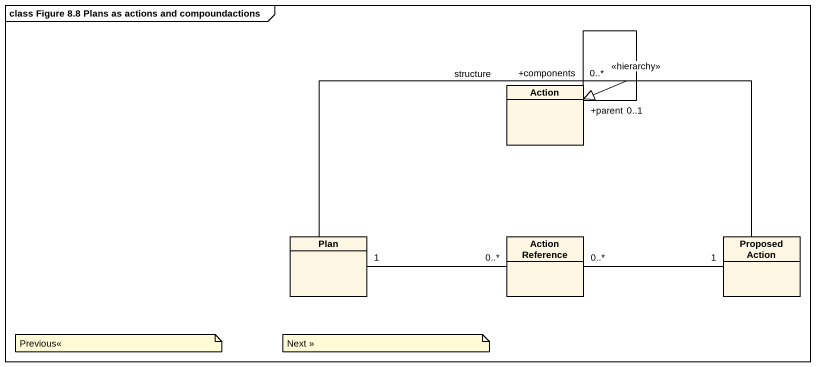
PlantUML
@startuml
mainframe class Figure 8.8 Plans as actions and compoundactions
hide circle
hide empty members
class "Action" as Action_
class Plan
class "Action Reference" as Action_Reference
class "Proposed Action" as Proposed_Action
Action_ "+parent\n0..1" -- "+components\n0..*" Action_ : <<hierarchy>>
Plan -up-|> Action_ : structure
Plan "1" -right- "0..*" Action_Reference
Proposed_Action -up-|> Action_
Proposed_Action "1" -left- "0..*" Action_Reference
note as N1
  Previous<<
end note
note as N2
  Next >>
end note
@enduml
